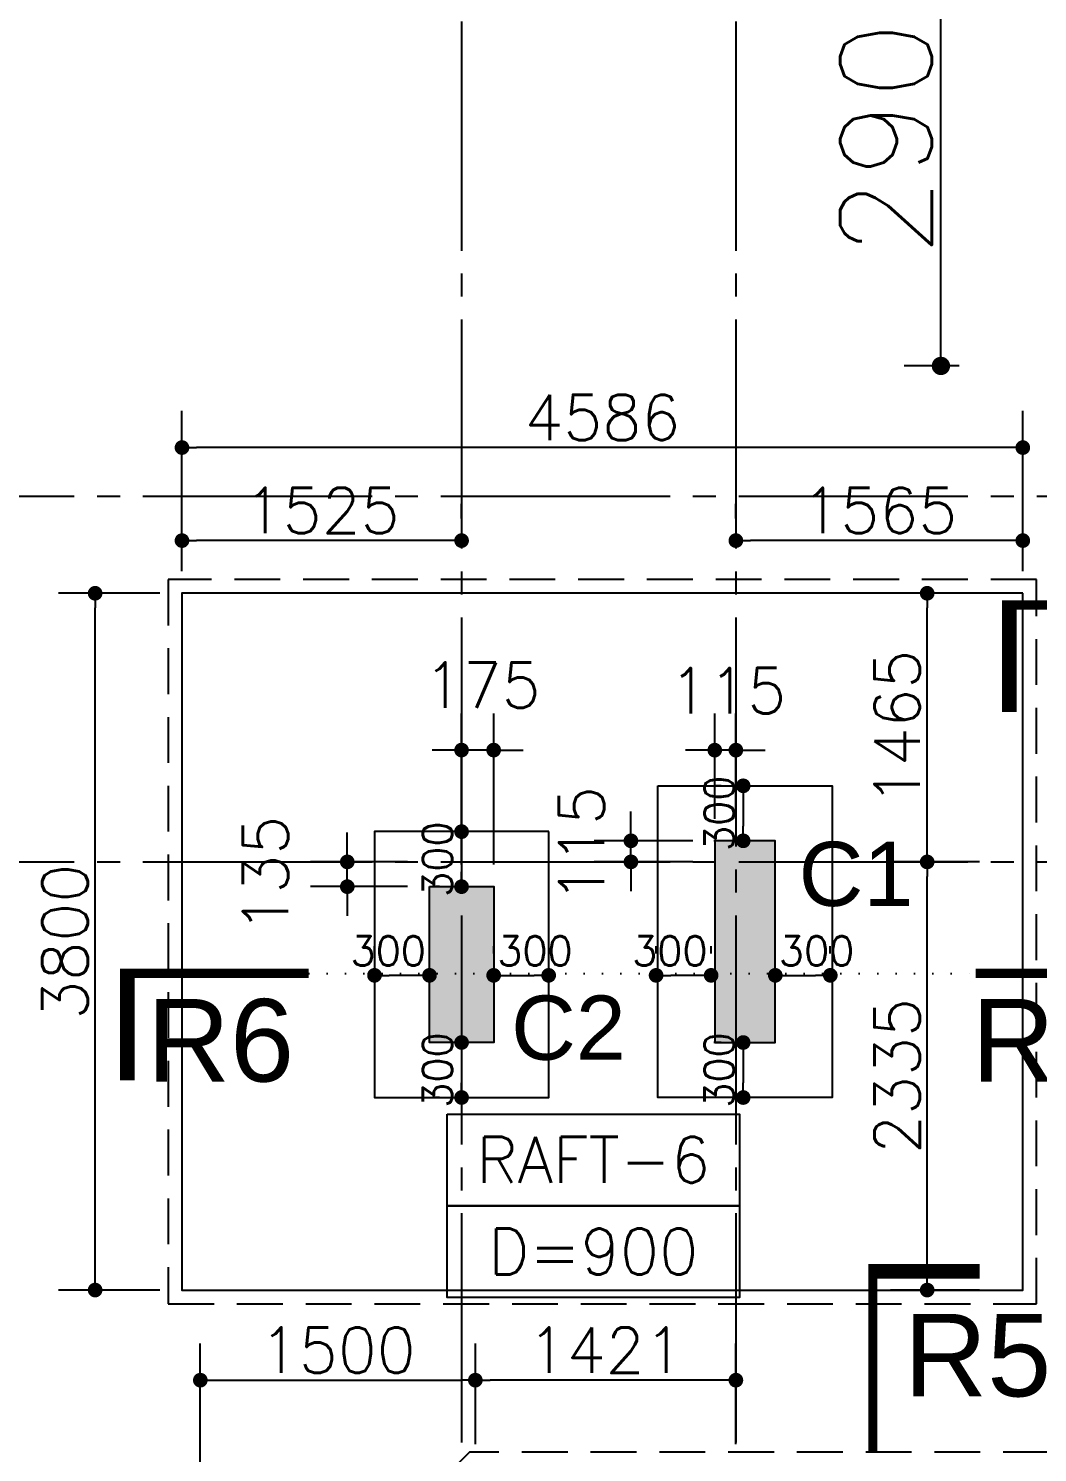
# Model space of a CAD drawing. Extents: x -200722 to 834823, y -494970 to 88783.
# Drawn here: x 318145 to 323649, y 33313 to 41080 of the extents above; entities that cross this region are included whole.
import ezdxf
from ezdxf.enums import TextEntityAlignment as Align

# ---------------------------------------------------------------- set-up
doc = ezdxf.new("R2010")
doc.units = 0
doc.header["$LTSCALE"] = 100
doc.header["$MEASUREMENT"] = 0
doc.header["$PDMODE"] = 34
for name, pattern in [('ACAD_ISO04W100', [30, 24, -3, 0, -3]), ('CL', [3.25, 2.5, -0.25, 0.25, -0.25]), ('DOT', [0.25, 0, -0.25]), ('HIDDEN', [0.375, 0.25, -0.125])]:
    doc.linetypes.add(name, pattern=pattern)
doc.layers.get('0').update_dxf_attribs({"linetype": 'CONTINUOUS'})
doc.layers.get('DEFPOINTS').update_dxf_attribs({"linetype": 'CONTINUOUS'})
for name, color, linetype in [('A-Grid', 5, 'ACAD_ISO04W100'), ('B_BOX', 11, 'CONTINUOUS'), ('BEAM', 4, 'CONTINUOUS'), ('COL. SHED. STEEL.', 6, 'CONTINUOUS'), ('COL_H', 235, 'CONTINUOUS'), ('DIM', 3, 'CONTINUOUS'), ('F_EXEC', 3, 'HIDDEN'), ('F_FTG1', 11, 'CONTINUOUS'), ('TEXT', 2, 'CONTINUOUS')]:
    doc.layers.add(name, color=color, linetype=linetype)
doc.styles.add('AR', font='arial.ttf')
doc.styles.add('ROMANS', font='romans.shx')
doc.styles.get("Standard").update_dxf_attribs({"font": 'simplex.shx'})
doc.styles.add('TIMES-N', font='arial.ttf')
doc.dimstyles.new('01 S.K', dxfattribs={"dimtxt": 230, "dimasz": 100, "dimexe": 200, "dimexo": 100, "dimgap": 50, "dimtad": 1, "dimdec": 0, "dimzin": 0, "dimdsep": 46, "dimtxsty": 'Standard', "dimblk": 'DOT', "dimcen": 0.09, "dimclrd": 4, "dimclre": 4, "dimclrt": 4, "dimadec": 0, "dimazin": 0, "dimtfac": 1, "dimtdec": 0, "dimtofl": 0, "dimtmove": 0, "dimatfit": 3, "dimfxl": 2, "dimtolj": 1, "dimtzin": 0, "dimarcsym": 1})
doc.dimstyles.new('STANDARD$0', dxfattribs={"dimtxt": 2.5, "dimasz": 2.5, "dimexe": 2, "dimexo": 0.7, "dimgap": 0.9, "dimtad": 1, "dimdec": 0, "dimdsep": 46, "dimtxsty": 'ROMANS', "dimcen": 0.09, "dimclrd": 4, "dimclre": 4, "dimclrt": 3, "dimadec": 0, "dimazin": 0, "dimtfac": 1, "dimtdec": 0, "dimtmove": 0, "dimatfit": 3, "dimfxl": 1, "dimtolj": 1, "dimtzin": 0, "dimarcsym": 0})

# ---------------------------------------------------------------- blocks, each defined once
blk = doc.blocks.new('DOT')
at = {"color": 0, "linetype": 'ByBlock'}
blk.add_line((-0.5, 0), (-1, 0), dxfattribs=at)
at = {"color": 0, "linetype": 'ByBlock', "const_width": 0.5}
blk.add_lwpolyline([(-0.25, 0, 1), (0.25, 0, 1)], format="xyb", close=True, dxfattribs=at)
blk = doc.blocks.new('*D523')
at = {"layer": 'BEAM', "color": 0, "lineweight": -2, "transparency": 16777216}
for p, q in [((318982.6, 38406.7), (318982.6, 38486.7)), ((320507.6, 38406.7), (320507.6, 38486.7)), ((320427.6, 38286.7), (319062.6, 38286.7))]:
    blk.add_line(p, q, dxfattribs=at)
at = {"layer": 'DEFPOINTS', "color": 0, "lineweight": -3, "transparency": 16777216}
for p in [(318982.6, 38286.7, 7446.6), (318982.6, 38286.7), (320507.6, 38286.7, 7446.6)]:
    blk.add_point(p, dxfattribs=at)
at = {"layer": 'BEAM', "color": 0, "lineweight": -2, "transparency": 16777216, "xscale": 80, "yscale": 80, "zscale": 80, "rotation": 180}
blk.add_blockref('DOT', (318982.6, 38286.7), dxfattribs=at)
at = {"layer": 'BEAM', "color": 0, "lineweight": -2, "transparency": 16777216, "xscale": 80, "yscale": 80, "zscale": 80}
blk.add_blockref('DOT', (320507.6, 38286.7), dxfattribs=at)
at = {"layer": 'BEAM', "color": 0, "transparency": 16777216, "insert": (319745.1, 38450.7), "char_height": 248, "attachment_point": 5}
blk.add_mtext('\\A1;1525', dxfattribs=at)
blk = doc.blocks.new('_DOT')
at = {"color": 0, "linetype": 'ByBlock'}
blk.add_line((-0.5, 0), (-1, 0), dxfattribs=at)
at = {"color": 0, "linetype": 'ByBlock', "const_width": 0.5}
blk.add_lwpolyline([(-0.25, 0, 1), (0.25, 0, 1)], format="xyb", close=True, dxfattribs=at)
blk = doc.blocks.new('*D524')
at = {"layer": 'BEAM', "color": 0, "lineweight": -2, "transparency": 16777216}
for p, q in [((319884.2, 36614.4), (319884.2, 36694.4)), ((320212.6, 36534.4), (319684.2, 36534.4)), ((319884.2, 36399.4), (319884.2, 36534.4)), ((320212.6, 36399.4), (319684.2, 36399.4)), ((319884.2, 36319.4), (319884.2, 36239.4))]:
    blk.add_line(p, q, dxfattribs=at)
at = {"layer": 'DEFPOINTS', "color": 0, "lineweight": -3, "transparency": 16777216}
for p in [(319884.2, 36534.4), (320332.6, 36534.4, 7446.6), (320332.6, 36399.4, 7446.6)]:
    blk.add_point(p, dxfattribs=at)
at = {"layer": 'BEAM', "color": 0, "lineweight": -2, "transparency": 16777216, "xscale": 80, "yscale": 80, "zscale": 80}
for p, rotation in [((319884.2, 36534.4), 270), ((319884.2, 36399.4), 90)]:
    blk.add_blockref('DOT', p, dxfattribs=dict(at, rotation=rotation))
at = {"layer": 'BEAM', "color": 0, "transparency": 16777216, "insert": (319437.6, 36466.9), "char_height": 248, "attachment_point": 5, "rotation": 90}
blk.add_mtext('\\A1;135', dxfattribs=at)
blk = doc.blocks.new('*D525')
at = {"layer": 'BEAM', "color": 0, "lineweight": -2, "transparency": 16777216}
for p, q in [((320507.6, 36519.8), (320507.6, 37344.3)), ((320682.6, 36520.3), (320682.6, 37344.3)), ((320427.6, 37144.3), (320347.6, 37144.3)), ((320682.6, 37144.3), (320507.6, 37144.3)), ((320762.6, 37144.3), (320842.6, 37144.3))]:
    blk.add_line(p, q, dxfattribs=at)
at = {"layer": 'DEFPOINTS', "color": 0, "lineweight": -3, "transparency": 16777216}
for p in [(320507.6, 37144.3), (320507.6, 36399.8, 7446.6), (320682.6, 36400.3, 7446.6)]:
    blk.add_point(p, dxfattribs=at)
at = {"layer": 'BEAM', "color": 0, "lineweight": -2, "transparency": 16777216, "xscale": 80, "yscale": 80, "zscale": 80}
blk.add_blockref('DOT', (320507.6, 37144.3), dxfattribs=at)
at = {"layer": 'BEAM', "color": 0, "lineweight": -2, "transparency": 16777216, "xscale": 80, "yscale": 80, "zscale": 80, "rotation": 180}
blk.add_blockref('DOT', (320682.6, 37144.3), dxfattribs=at)
at = {"layer": 'BEAM', "color": 0, "transparency": 16777216, "insert": (320620.7, 37498.7), "char_height": 248, "attachment_point": 5}
blk.add_mtext('\\A1;175', dxfattribs=at)
blk = doc.blocks.new('*D526')
at = {"layer": 'BEAM', "color": 0, "lineweight": -2, "transparency": 16777216}
for p, q in [((321431.4, 36729.4), (321431.4, 36809.4)), ((321768.6, 36649.4), (321231.4, 36649.4)), ((321431.4, 36534.4), (321431.4, 36649.4)), ((321768.6, 36534.4), (321231.4, 36534.4)), ((321431.4, 36454.4), (321431.4, 36374.4))]:
    blk.add_line(p, q, dxfattribs=at)
at = {"layer": 'DEFPOINTS', "color": 0, "lineweight": -3, "transparency": 16777216}
for p in [(321431.4, 36649.4), (321888.6, 36649.4, 7446.6), (321888.6, 36534.4, 7446.6)]:
    blk.add_point(p, dxfattribs=at)
at = {"layer": 'BEAM', "color": 0, "lineweight": -2, "transparency": 16777216, "xscale": 80, "yscale": 80, "zscale": 80}
for p, rotation in [((321431.4, 36649.4), 270), ((321431.4, 36534.4), 90)]:
    blk.add_blockref('DOT', p, dxfattribs=dict(at, rotation=rotation))
at = {"layer": 'BEAM', "color": 0, "transparency": 16777216, "insert": (321162.1, 36629.8), "char_height": 248, "attachment_point": 5, "rotation": 90}
blk.add_mtext('\\A1;115', dxfattribs=at)
blk = doc.blocks.new('*D527')
at = {"layer": 'BEAM', "color": 0, "lineweight": -2, "transparency": 16777216}
for p, q in [((321888.6, 36769.4), (321888.6, 37343.8)), ((322003.6, 36769.4), (322003.6, 37343.8)), ((321808.6, 37143.8), (321728.6, 37143.8)), ((322003.6, 37143.8), (321888.6, 37143.8)), ((322083.6, 37143.8), (322163.6, 37143.8))]:
    blk.add_line(p, q, dxfattribs=at)
at = {"layer": 'DEFPOINTS', "color": 0, "lineweight": -3, "transparency": 16777216}
for p in [(321888.6, 37143.8), (321888.6, 36649.4, 7446.6), (322003.6, 36649.4, 7446.6)]:
    blk.add_point(p, dxfattribs=at)
at = {"layer": 'BEAM', "color": 0, "lineweight": -2, "transparency": 16777216, "xscale": 80, "yscale": 80, "zscale": 80}
blk.add_blockref('DOT', (321888.6, 37143.8), dxfattribs=at)
at = {"layer": 'BEAM', "color": 0, "lineweight": -2, "transparency": 16777216, "xscale": 80, "yscale": 80, "zscale": 80, "rotation": 180}
blk.add_blockref('DOT', (322003.6, 37143.8), dxfattribs=at)
at = {"layer": 'BEAM', "color": 0, "transparency": 16777216, "insert": (321959.7, 37468.6), "char_height": 248, "attachment_point": 5}
blk.add_mtext('\\A1;115', dxfattribs=at)
blk = doc.blocks.new('*D823')
at = {"layer": 'BEAM', "color": 0, "lineweight": -2, "transparency": 16777216}
for p, q in [((318982.6, 38119.4), (318982.6, 38994)), ((323568.6, 38119.4), (323568.6, 38994)), ((323488.6, 38794), (319062.6, 38794))]:
    blk.add_line(p, q, dxfattribs=at)
at = {"layer": 'DEFPOINTS', "color": 0, "lineweight": -3, "transparency": 16777216}
for p in [(318982.6, 38794), (318982.6, 37999.4, 7446.6), (323568.6, 37999.4, 7446.6)]:
    blk.add_point(p, dxfattribs=at)
at = {"layer": 'BEAM', "color": 0, "lineweight": -2, "transparency": 16777216, "xscale": 80, "yscale": 80, "zscale": 80, "rotation": 180}
blk.add_blockref('DOT', (318982.6, 38794), dxfattribs=at)
at = {"layer": 'BEAM', "color": 0, "lineweight": -2, "transparency": 16777216, "xscale": 80, "yscale": 80, "zscale": 80}
blk.add_blockref('DOT', (323568.6, 38794), dxfattribs=at)
at = {"layer": 'BEAM', "color": 0, "transparency": 16777216, "insert": (321275.6, 38958), "char_height": 248, "attachment_point": 5}
blk.add_mtext('\\A1;4586', dxfattribs=at)
blk = doc.blocks.new('*D824')
at = {"layer": 'BEAM', "color": 0, "lineweight": -2, "transparency": 16777216}
for p, q in [((318862.6, 37999.4), (318308.8, 37999.4)), ((318508.8, 34279.4), (318508.8, 37919.4)), ((318862.6, 34199.4), (318308.8, 34199.4))]:
    blk.add_line(p, q, dxfattribs=at)
at = {"layer": 'DEFPOINTS', "color": 0, "lineweight": -3, "transparency": 16777216}
for p in [(318508.8, 37999.4), (318982.6, 37999.4, 7446.6), (318982.6, 34199.4, 7446.6)]:
    blk.add_point(p, dxfattribs=at)
at = {"layer": 'BEAM', "color": 0, "lineweight": -2, "transparency": 16777216, "xscale": 80, "yscale": 80, "zscale": 80}
for p, rotation in [((318508.8, 37999.4), 90), ((318508.8, 34199.4), 270)]:
    blk.add_blockref('DOT', p, dxfattribs=dict(at, rotation=rotation))
at = {"layer": 'BEAM', "color": 0, "transparency": 16777216, "insert": (318344.8, 36099.4), "char_height": 248, "attachment_point": 5, "rotation": 90}
blk.add_mtext('\\A1;3800', dxfattribs=at)
blk = doc.blocks.new('*D825')
at = {"layer": 'BEAM', "color": 0, "lineweight": -2, "transparency": 16777216}
for p, q in [((323333.1, 36534.4), (322847.1, 36534.4)), ((323047.1, 34279.4), (323047.1, 36454.4)), ((323333.1, 34199.4), (322847.1, 34199.4))]:
    blk.add_line(p, q, dxfattribs=at)
at = {"layer": 'DEFPOINTS', "color": 0, "lineweight": -3, "transparency": 16777216}
for p in [(323047.1, 36534.4), (323453.1, 36534.4, 7446.6), (323453.1, 34199.4, 7446.6)]:
    blk.add_point(p, dxfattribs=at)
at = {"layer": 'BEAM', "color": 0, "lineweight": -2, "transparency": 16777216, "xscale": 80, "yscale": 80, "zscale": 80}
for p, rotation in [((323047.1, 36534.4), 90), ((323047.1, 34199.4), 270)]:
    blk.add_blockref('DOT', p, dxfattribs=dict(at, rotation=rotation))
at = {"layer": 'BEAM', "color": 0, "transparency": 16777216, "insert": (322883.1, 35366.9), "char_height": 248, "attachment_point": 5, "rotation": 90}
blk.add_mtext('\\A1;2335', dxfattribs=at)
blk = doc.blocks.new('*D826')
at = {"layer": 'BEAM', "color": 0, "lineweight": -2, "transparency": 16777216}
for p, q in [((323333.1, 37999.4), (322847.1, 37999.4)), ((323047.1, 36614.4), (323047.1, 37919.4)), ((323333.1, 36534.4), (322847.1, 36534.4))]:
    blk.add_line(p, q, dxfattribs=at)
at = {"layer": 'DEFPOINTS', "color": 0, "lineweight": -3, "transparency": 16777216}
for p in [(323047.1, 37999.4), (323453.1, 37999.4), (323453.1, 36534.4, 7446.6)]:
    blk.add_point(p, dxfattribs=at)
at = {"layer": 'BEAM', "color": 0, "lineweight": -2, "transparency": 16777216, "xscale": 80, "yscale": 80, "zscale": 80}
for p, rotation in [((323047.1, 37999.4), 90), ((323047.1, 36534.4), 270)]:
    blk.add_blockref('DOT', p, dxfattribs=dict(at, rotation=rotation))
at = {"layer": 'BEAM', "color": 0, "transparency": 16777216, "insert": (322883.1, 37266.9), "char_height": 248, "attachment_point": 5, "rotation": 90}
blk.add_mtext('\\A1;1465', dxfattribs=at)
blk = doc.blocks.new('*D861')
at = {"layer": 'BEAM', "color": 0, "lineweight": -2, "transparency": 16777216}
for p, q in [((322003.6, 38406.7), (322003.6, 38486.7)), ((323568.6, 38406.7), (323568.6, 38486.7)), ((323488.6, 38286.7), (322083.6, 38286.7))]:
    blk.add_line(p, q, dxfattribs=at)
at = {"layer": 'DEFPOINTS', "color": 0, "lineweight": -3, "transparency": 16777216}
for p in [(322003.6, 38286.7, 7446.6), (322003.6, 38286.7), (323568.6, 38286.7, 7446.6)]:
    blk.add_point(p, dxfattribs=at)
at = {"layer": 'BEAM', "color": 0, "lineweight": -2, "transparency": 16777216, "xscale": 80, "yscale": 80, "zscale": 80, "rotation": 180}
blk.add_blockref('DOT', (322003.6, 38286.7), dxfattribs=at)
at = {"layer": 'BEAM', "color": 0, "lineweight": -2, "transparency": 16777216, "xscale": 80, "yscale": 80, "zscale": 80}
blk.add_blockref('DOT', (323568.6, 38286.7), dxfattribs=at)
at = {"layer": 'BEAM', "color": 0, "transparency": 16777216, "insert": (322786.1, 38450.7), "char_height": 248, "attachment_point": 5}
blk.add_mtext('\\A1;1565', dxfattribs=at)
blk = doc.blocks.new('*D1108')
at = {"layer": 'BEAM', "color": 0, "lineweight": -2, "transparency": 16777216}
for p, q in [((319082.6, 31859.4), (319082.6, 33907.8)), ((320582.6, 33359.4), (320582.6, 33907.8)), ((319162.6, 33707.8), (320502.6, 33707.8))]:
    blk.add_line(p, q, dxfattribs=at)
at = {"layer": 'DEFPOINTS', "color": 0, "lineweight": -3, "transparency": 16777216}
for p in [(320582.6, 33707.8), (320582.6, 33239.4, 7446.6), (319082.6, 31739.4, 7446.6)]:
    blk.add_point(p, dxfattribs=at)
at = {"layer": 'BEAM', "color": 0, "lineweight": -2, "transparency": 16777216, "xscale": 80, "yscale": 80, "zscale": 80, "rotation": 180}
blk.add_blockref('DOT', (319082.6, 33707.8), dxfattribs=at)
at = {"layer": 'BEAM', "color": 0, "lineweight": -2, "transparency": 16777216, "xscale": 80, "yscale": 80, "zscale": 80}
blk.add_blockref('DOT', (320582.6, 33707.8), dxfattribs=at)
at = {"layer": 'BEAM', "color": 0, "transparency": 16777216, "insert": (319832.6, 33871.8), "char_height": 248, "attachment_point": 5}
blk.add_mtext('\\A1;1500', dxfattribs=at)
blk = doc.blocks.new('*D1111')
at = {"layer": 'BEAM', "color": 0, "lineweight": -2, "transparency": 16777216}
for p, q in [((320582.6, 33359.4), (320582.6, 33907.8)), ((322003.6, 33359.4), (322003.6, 33907.8)), ((321923.6, 33707.8), (320662.6, 33707.8))]:
    blk.add_line(p, q, dxfattribs=at)
at = {"layer": 'DEFPOINTS', "color": 0, "lineweight": -3, "transparency": 16777216}
for p in [(320582.6, 33707.8), (320582.6, 33239.4, 7446.6), (322003.6, 33239.4, 7446.6)]:
    blk.add_point(p, dxfattribs=at)
at = {"layer": 'BEAM', "color": 0, "lineweight": -2, "transparency": 16777216, "xscale": 80, "yscale": 80, "zscale": 80, "rotation": 180}
blk.add_blockref('DOT', (320582.6, 33707.8), dxfattribs=at)
at = {"layer": 'BEAM', "color": 0, "lineweight": -2, "transparency": 16777216, "xscale": 80, "yscale": 80, "zscale": 80}
blk.add_blockref('DOT', (322003.6, 33707.8), dxfattribs=at)
at = {"layer": 'BEAM', "color": 0, "transparency": 16777216, "insert": (321293.1, 33871.8), "char_height": 248, "attachment_point": 5}
blk.add_mtext('\\A1;1421', dxfattribs=at)
blk = doc.blocks.new('*D1813')
at = {"layer": 'BEAM', "color": 0, "lineweight": -2, "transparency": 16777216}
for p, q in [((320682.6, 36035.7), (320682.6, 36075.7)), ((320982.6, 36035.7), (320982.6, 36075.7)), ((320762.6, 35915.7), (320902.6, 35915.7))]:
    blk.add_line(p, q, dxfattribs=at)
at = {"layer": 'DEFPOINTS', "color": 0, "lineweight": -3, "transparency": 16777216}
for p in [(320682.6, 35915.7, 7446.6), (320982.6, 35915.7, 7446.6), (320982.6, 35915.7)]:
    blk.add_point(p, dxfattribs=at)
at = {"layer": 'BEAM', "color": 0, "lineweight": -2, "transparency": 16777216, "xscale": 80, "yscale": 80, "zscale": 80, "rotation": 180}
blk.add_blockref('DOT', (320682.6, 35915.7), dxfattribs=at)
at = {"layer": 'BEAM', "color": 0, "lineweight": -2, "transparency": 16777216, "xscale": 80, "yscale": 80, "zscale": 80}
blk.add_blockref('DOT', (320982.6, 35915.7), dxfattribs=at)
at = {"layer": 'BEAM', "color": 0, "transparency": 16777216, "insert": (320907.8, 36048.6), "char_height": 160, "attachment_point": 5}
blk.add_mtext('\\A1;300', dxfattribs=at)
blk = doc.blocks.new('*D1814')
at = {"layer": 'BEAM', "color": 0, "lineweight": -2, "transparency": 16777216}
for p, q in [((320032.6, 36035.7), (320032.6, 36075.7)), ((320332.6, 36035.7), (320332.6, 36075.7)), ((320252.6, 35915.7), (320112.6, 35915.7))]:
    blk.add_line(p, q, dxfattribs=at)
at = {"layer": 'DEFPOINTS', "color": 0, "lineweight": -3, "transparency": 16777216}
for p in [(320032.6, 35915.7, 7446.6), (320032.6, 35915.7), (320332.6, 35915.7, 7446.6)]:
    blk.add_point(p, dxfattribs=at)
at = {"layer": 'BEAM', "color": 0, "lineweight": -2, "transparency": 16777216, "xscale": 80, "yscale": 80, "zscale": 80, "rotation": 180}
blk.add_blockref('DOT', (320032.6, 35915.7), dxfattribs=at)
at = {"layer": 'BEAM', "color": 0, "lineweight": -2, "transparency": 16777216, "xscale": 80, "yscale": 80, "zscale": 80}
blk.add_blockref('DOT', (320332.6, 35915.7), dxfattribs=at)
at = {"layer": 'BEAM', "color": 0, "transparency": 16777216, "insert": (320107.5, 36048.6), "char_height": 160, "attachment_point": 5}
blk.add_mtext('\\A1;300', dxfattribs=at)
blk = doc.blocks.new('*D1815')
at = {"layer": 'BEAM', "color": 0, "lineweight": -2, "transparency": 16777216}
for p, q in [((320387.6, 35549.4), (320347.6, 35549.4)), ((320507.6, 35469.4), (320507.6, 35329.4)), ((320387.6, 35249.4), (320347.6, 35249.4))]:
    blk.add_line(p, q, dxfattribs=at)
at = {"layer": 'DEFPOINTS', "color": 0, "lineweight": -3, "transparency": 16777216}
for p in [(320507.6, 35549.4, 7446.6), (320507.6, 35249.4, 7446.6), (320507.6, 35249.4)]:
    blk.add_point(p, dxfattribs=at)
at = {"layer": 'BEAM', "color": 0, "lineweight": -2, "transparency": 16777216, "xscale": 80, "yscale": 80, "zscale": 80}
for p, rotation in [((320507.6, 35549.4), 90), ((320507.6, 35249.4), 270)]:
    blk.add_blockref('DOT', p, dxfattribs=dict(at, rotation=rotation))
at = {"layer": 'BEAM', "color": 0, "transparency": 16777216, "insert": (320376.1, 35399.4), "char_height": 160, "attachment_point": 5, "rotation": 90}
blk.add_mtext('\\A1;300', dxfattribs=at)
blk = doc.blocks.new('*D1812')
at = {"layer": 'BEAM', "color": 0, "lineweight": -2, "transparency": 16777216}
for p, q in [((320387.6, 36699.4), (320347.6, 36699.4)), ((320507.6, 36619.4), (320507.6, 36479.4)), ((320387.6, 36399.4), (320347.6, 36399.4))]:
    blk.add_line(p, q, dxfattribs=at)
at = {"layer": 'DEFPOINTS', "color": 0, "lineweight": -3, "transparency": 16777216}
for p in [(320507.6, 36699.4, 7446.6), (320507.6, 36399.4, 7446.6), (320507.6, 36399.4)]:
    blk.add_point(p, dxfattribs=at)
at = {"layer": 'BEAM', "color": 0, "lineweight": -2, "transparency": 16777216, "xscale": 80, "yscale": 80, "zscale": 80}
for p, rotation in [((320507.6, 36699.4), 90), ((320507.6, 36399.4), 270)]:
    blk.add_blockref('DOT', p, dxfattribs=dict(at, rotation=rotation))
at = {"layer": 'BEAM', "color": 0, "transparency": 16777216, "insert": (320376.1, 36549.4), "char_height": 160, "attachment_point": 5, "rotation": 90}
blk.add_mtext('\\A1;300', dxfattribs=at)
blk = doc.blocks.new('*D1817')
at = {"layer": 'BEAM', "color": 0, "lineweight": -2, "transparency": 16777216}
for p, q in [((322218.6, 36035.7), (322218.6, 36075.7)), ((322518.6, 36035.7), (322518.6, 36075.7)), ((322298.6, 35915.7), (322438.6, 35915.7))]:
    blk.add_line(p, q, dxfattribs=at)
at = {"layer": 'DEFPOINTS', "color": 0, "lineweight": -3, "transparency": 16777216}
for p in [(322218.6, 35915.7, 7446.6), (322518.6, 35915.7, 7446.6), (322518.6, 35915.7)]:
    blk.add_point(p, dxfattribs=at)
at = {"layer": 'BEAM', "color": 0, "lineweight": -2, "transparency": 16777216, "xscale": 80, "yscale": 80, "zscale": 80, "rotation": 180}
blk.add_blockref('DOT', (322218.6, 35915.7), dxfattribs=at)
at = {"layer": 'BEAM', "color": 0, "lineweight": -2, "transparency": 16777216, "xscale": 80, "yscale": 80, "zscale": 80}
blk.add_blockref('DOT', (322518.6, 35915.7), dxfattribs=at)
at = {"layer": 'BEAM', "color": 0, "transparency": 16777216, "insert": (322443.8, 36048.6), "char_height": 160, "attachment_point": 5}
blk.add_mtext('\\A1;300', dxfattribs=at)
blk = doc.blocks.new('*D1818')
at = {"layer": 'BEAM', "color": 0, "lineweight": -2, "transparency": 16777216}
for p, q in [((321568.6, 36035.7), (321568.6, 36075.7)), ((321868.6, 36035.7), (321868.6, 36075.7)), ((321788.6, 35915.7), (321648.6, 35915.7))]:
    blk.add_line(p, q, dxfattribs=at)
at = {"layer": 'DEFPOINTS', "color": 0, "lineweight": -3, "transparency": 16777216}
for p in [(321568.6, 35915.7, 7446.6), (321568.6, 35915.7), (321868.6, 35915.7, 7446.6)]:
    blk.add_point(p, dxfattribs=at)
at = {"layer": 'BEAM', "color": 0, "lineweight": -2, "transparency": 16777216, "xscale": 80, "yscale": 80, "zscale": 80, "rotation": 180}
blk.add_blockref('DOT', (321568.6, 35915.7), dxfattribs=at)
at = {"layer": 'BEAM', "color": 0, "lineweight": -2, "transparency": 16777216, "xscale": 80, "yscale": 80, "zscale": 80}
blk.add_blockref('DOT', (321868.6, 35915.7), dxfattribs=at)
at = {"layer": 'BEAM', "color": 0, "transparency": 16777216, "insert": (321643.5, 36048.6), "char_height": 160, "attachment_point": 5}
blk.add_mtext('\\A1;300', dxfattribs=at)
blk = doc.blocks.new('*D1819')
at = {"layer": 'BEAM', "color": 0, "lineweight": -2, "transparency": 16777216}
for p, q in [((321923.6, 35549.4), (321883.6, 35549.4)), ((322043.6, 35469.4), (322043.6, 35329.4)), ((321923.6, 35249.4), (321883.6, 35249.4))]:
    blk.add_line(p, q, dxfattribs=at)
at = {"layer": 'DEFPOINTS', "color": 0, "lineweight": -3, "transparency": 16777216}
for p in [(322043.6, 35549.4, 7446.6), (322043.6, 35249.4, 7446.6), (322043.6, 35249.4)]:
    blk.add_point(p, dxfattribs=at)
at = {"layer": 'BEAM', "color": 0, "lineweight": -2, "transparency": 16777216, "xscale": 80, "yscale": 80, "zscale": 80}
for p, rotation in [((322043.6, 35549.4), 90), ((322043.6, 35249.4), 270)]:
    blk.add_blockref('DOT', p, dxfattribs=dict(at, rotation=rotation))
at = {"layer": 'BEAM', "color": 0, "transparency": 16777216, "insert": (321912.1, 35399.4), "char_height": 160, "attachment_point": 5, "rotation": 90}
blk.add_mtext('\\A1;300', dxfattribs=at)
blk = doc.blocks.new('*D1816')
at = {"layer": 'BEAM', "color": 0, "lineweight": -2, "transparency": 16777216}
for p, q in [((321923.6, 36949.4), (321883.6, 36949.4)), ((322043.6, 36869.4), (322043.6, 36729.4)), ((321923.6, 36649.4), (321883.6, 36649.4))]:
    blk.add_line(p, q, dxfattribs=at)
at = {"layer": 'DEFPOINTS', "color": 0, "lineweight": -3, "transparency": 16777216}
for p in [(322043.6, 36949.4, 7446.6), (322043.6, 36649.4, 7446.6), (322043.6, 36649.4)]:
    blk.add_point(p, dxfattribs=at)
at = {"layer": 'BEAM', "color": 0, "lineweight": -2, "transparency": 16777216, "xscale": 80, "yscale": 80, "zscale": 80}
for p, rotation in [((322043.6, 36949.4), 90), ((322043.6, 36649.4), 270)]:
    blk.add_blockref('DOT', p, dxfattribs=dict(at, rotation=rotation))
at = {"layer": 'BEAM', "color": 0, "transparency": 16777216, "insert": (321912.1, 36799.4), "char_height": 160, "attachment_point": 5, "rotation": 90}
blk.add_mtext('\\A1;300', dxfattribs=at)
blk = doc.blocks.new('*D2983')
at = {"color": 4, "lineweight": -2, "ltscale": 0.4, "transparency": 16777216}
for p, q in [((323222, 42143.6), (322922, 42143.6)), ((323122, 39339.4), (323122, 42043.6)), ((323222, 39239.4), (322922, 39239.4))]:
    blk.add_line(p, q, dxfattribs=at)
at = {"layer": 'DEFPOINTS', "color": 0, "lineweight": -3, "ltscale": 0.4, "transparency": 16777216}
for p in [(323122, 42143.6), (325295.6, 42143.6), (325295.6, 39239.4)]:
    blk.add_point(p, dxfattribs=at)
at = {"color": 4, "lineweight": -2, "ltscale": 0.4, "transparency": 16777216, "xscale": 100, "yscale": 100, "zscale": 100}
for p, rotation in [((323122, 42143.6), 90), ((323122, 39239.4), 270)]:
    blk.add_blockref('_DOT', p, dxfattribs=dict(at, rotation=rotation))
at = {"color": 4, "lineweight": -3, "ltscale": 0.4, "transparency": 16777216, "insert": (322822, 40691.5), "char_height": 500, "attachment_point": 5, "rotation": 90}
blk.add_mtext('\\A1;2904', dxfattribs=at)

msp = doc.modelspace()

# ---------------------------------------------------------------- hatches: boundary and pattern name
at = {"layer": 'COL_H', "ltscale": 0.4, "true_color": 0x000000}
for points in [[(321888.6, 36649.4), (321888.6, 35549.4), (322218.6, 35549.4), (322218.6, 36649.4)], [(320332.6, 36399.4), (320682.6, 36399.4), (320682.6, 35549.4), (320332.6, 35549.4)]]:
    msp.add_hatch(color=18, dxfattribs=at).paths.add_polyline_path(points)

# ---------------------------------------------------------------- linework, layer by layer
at = {"color": 1, "linetype": 'DOT', "ltscale": 4}
msp.add_line((319674, 35926.3, 7446.6), (323310.7, 35926.3, 7446.6), dxfattribs=at)
at = {"layer": 'A-Grid', "color": 8, "linetype": 'CL', "ltscale": 5}
for p, q in [((224519.6, 38529.4, 7446.6), (327010.7, 38529.4, 7446.6)), ((224519.6, 36534.4, 7446.6), (327010.7, 36534.4, 7446.6))]:
    msp.add_line(p, q, dxfattribs=at)
at = {"layer": 'A-Grid', "color": 8, "linetype": 'CL', "ltscale": 5, "elevation": 7446.6}
for points in [[(320507.6, 62242.9), (320507.6, 13726.9)], [(322003.6, 62242.9), (322003.6, 13726.9)]]:
    msp.add_lwpolyline(points, dxfattribs=at)
at = {"layer": 'B_BOX', "color": 18, "ltscale": 0.4, "true_color": 0x000000, "elevation": 7446.6}
for points in [[(321578.6, 36949.4), (322528.6, 36949.4), (322528.6, 35249.4), (321578.6, 35249.4)], [(320982.6, 36699.4), (320032.6, 36699.4), (320032.6, 35249.4), (320982.6, 35249.4)]]:
    msp.add_lwpolyline(points, close=True, dxfattribs=at)
at = {"layer": 'COL. SHED. STEEL.', "color": 18, "ltscale": 500, "true_color": 0x000000, "elevation": 7446.6}
for points in [[(321888.6, 36649.4), (321888.6, 35549.4), (322218.6, 35549.4), (322218.6, 36649.4), (321888.6, 36649.4)], [(320332.6, 36399.4), (320682.6, 36399.4), (320682.6, 35549.4), (320332.6, 35549.4), (320332.6, 36399.4)]]:
    msp.add_lwpolyline(points, dxfattribs=at)
at = {"layer": 'DIM', "color": 1, "elevation": 7446.6}
for points in [[(323495.1, 37352.5, 80, 80, 0), (323495.1, 37935.6, 50, 50, 0), (324484.3, 37935.6, 50, 50, 0)], [(318684.8, 35343.2, 80, 80, 0), (318684.8, 35926.3, 50, 50, 0), (319674, 35926.3, 50, 50, 0)], [(324299.9, 35343.2, 80, 80, 0), (324299.9, 35926.3, 50, 50, 0), (323310.7, 35926.3, 50, 50, 0)]]:
    msp.add_lwpolyline(points, format="xyseb", dxfattribs=at)
at = {"layer": 'DIM', "color": 1}
msp.add_lwpolyline([(323334, 34301.3, 80, 80, 0), (322750.9, 34301.3, 50, 50, 0), (322750.9, 33312.2, 50, 50, 0)], format="xyseb", dxfattribs=at)
at = {"layer": 'F_EXEC', "color": 18, "ltscale": 10, "true_color": 0x000000, "elevation": 7446.6}
msp.add_lwpolyline([(323643.6, 38074.4), (318907.6, 38074.4), (318907.6, 34124.4), (323643.6, 34124.4)], close=True, dxfattribs=at)
msp.add_lwpolyline([(324836.6, 33314.4), (320551.6, 33314.4), (319007.6, 31770.4), (319007.6, 25944.4)], dxfattribs=at)
at = {"layer": 'F_FTG1', "color": 18, "ltscale": 0.4, "true_color": 0x000000, "elevation": 7446.6}
msp.add_lwpolyline([(323568.6, 37999.4), (318982.6, 37999.4), (318982.6, 34199.4), (323568.6, 34199.4)], close=True, dxfattribs=at)
at = {"layer": 'TEXT', "color": 18, "true_color": 0x000000}
for points in [[(320429.2, 35159.3), (322023.1, 35159.3), (322023.1, 34659.4), (320429.2, 34659.4)], [(320429.2, 34659.4), (322023.1, 34659.4), (322023.1, 34159.6), (320429.2, 34159.6)]]:
    msp.add_lwpolyline(points, close=True, dxfattribs=at)

# ---------------------------------------------------------------- texts
at = {"layer": 'TEXT', "color": 18, "true_color": 0x000000, "style": 'AR'}
for s, p in [('C1', (322346, 36294.1, 11445.3)), ('C2', (320777.9, 35455.4))]:
    msp.add_text(s, height=350, dxfattribs=at).set_placement(p)
at = {"layer": 'TEXT', "color": 18, "true_color": 0x000000, "style": 'TIMES-N'}
for s, p in [('R6', (318790.5, 35561.6, 7446.6)), ('R6', (323289.4, 35561.6, 7446.6)), ('R5', (322920.4, 33844.5))]:
    msp.add_text(s, height=450, dxfattribs=at).set_placement(p, align=Align.MIDDLE_LEFT)
at = {"layer": 'TEXT', "color": 18, "true_color": 0x000000}
for s, p in [('RAFT-6', (321226.1, 34909.4)), ('D=900', (321226.1, 34409.5))]:
    msp.add_text(s, height=250, dxfattribs=at).set_placement(p, align=Align.MIDDLE)

# ---------------------------------------------------------------- dimensions: what is measured, and where the dimension line sits
at = {"color": 5, "lineweight": -3, "ltscale": 0.4}
dim = msp.add_linear_dim(base=(323122, 42143.6), p1=(325295.6, 39239.4, 7446.6), p2=(325295.6, 42143.6, 7446.6), angle=90, dimstyle='01 S.K', override={"dimtxt": 500, "dimfxl": 100, "dimfxlon": 1}, dxfattribs=at)
dim.commit()
dim.dimension.update_dxf_attribs({"geometry": '*D2983', "text_midpoint": (322822, 40691.5)})
at = {"layer": 'BEAM', "color": 18, "true_color": 0x000000}
for base, p1, p2, picture, middle in [((318982.6, 38794), (323568.6, 37999.4, 7446.6), (318982.6, 37999.4, 7446.6), '*D823', (321275.6, 38958)), ((318982.6, 38286.7, -7446.6), (320507.6, 38286.7), (318982.6, 38286.7), '*D523', (319745.1, 38450.7, -7446.6)), ((322003.6, 38286.7), (323568.6, 38286.7, 7446.6), (322003.6, 38286.7, 7446.6), '*D861', (322786.1, 38450.7))]:
    dim = msp.add_linear_dim(base=base, p1=p1, p2=p2, dimstyle='STANDARD$0', override={"dimscale": 8, "dimtxt": 31, "dimasz": 10, "dimexe": 25, "dimexo": 15, "dimgap": 5, "dimzin": 3, "dimtxsty": 'Standard', "dimblk": 'DOT', "dimcen": 3, "dimdle": 1, "dimclrd": 0, "dimclre": 0, "dimclrt": 0, "dimtmove": 2, "dimldrblk": 'DOT', "dimtzin": 3}, dxfattribs=at)
    dim.commit()
    dim.dimension.update_dxf_attribs({"geometry": picture, "text_midpoint": middle})
for base, p1, p2, angle, picture, middle in [((318508.8, 37999.4), (318982.6, 34199.4, 7446.6), (318982.6, 37999.4, 7446.6), 90, '*D824', (318344.8, 36099.4)), ((323047.1, 37999.4), (323453.1, 36534.4, 7446.6), (323453.1, 37999.4), 90, '*D826', (322883.1, 37266.9)), ((323047.1, 36534.4), (323453.1, 34199.4, 7446.6), (323453.1, 36534.4, 7446.6), 90, '*D825', (322883.1, 35366.9)), ((320582.6, 33707.8), (319082.6, 31739.4, 7446.6), (320582.6, 33239.4, 7446.6), 180, '*D1108', (319832.6, 33871.8)), ((320582.6, 33707.8), (322003.6, 33239.4, 7446.6), (320582.6, 33239.4, 7446.6), 0, '*D1111', (321293.1, 33871.8))]:
    dim = msp.add_linear_dim(base=base, p1=p1, p2=p2, angle=angle, dimstyle='STANDARD$0', override={"dimscale": 8, "dimtxt": 31, "dimasz": 10, "dimexe": 25, "dimexo": 15, "dimgap": 5, "dimzin": 3, "dimtxsty": 'Standard', "dimblk": 'DOT', "dimcen": 3, "dimdle": 1, "dimclrd": 0, "dimclre": 0, "dimclrt": 0, "dimtmove": 2, "dimldrblk": 'DOT', "dimtzin": 3}, dxfattribs=at)
    dim.commit()
    dim.dimension.update_dxf_attribs({"geometry": picture, "text_midpoint": middle})
for base, p1, p2, angle, override, picture, middle in [((320507.6, 37144.3), (320682.6, 36400.3, 7446.6), (320507.6, 36399.8, 7446.6), 180, {"dimscale": 8, "dimtxt": 31, "dimasz": 10, "dimexe": 25, "dimexo": 15, "dimgap": 5, "dimzin": 3, "dimtxsty": 'Standard', "dimblk": 'DOT', "dimcen": 3, "dimdle": 1, "dimclrd": 0, "dimclre": 0, "dimclrt": 0, "dimtmove": 2, "dimldrblk": 'DOT', "dimtzin": 3}, '*D525', (320620.7, 37498.7)), ((321888.6, 37143.8), (322003.6, 36649.4, 7446.6), (321888.6, 36649.4, 7446.6), 180, {"dimscale": 8, "dimtxt": 31, "dimasz": 10, "dimexe": 25, "dimexo": 15, "dimgap": 5, "dimzin": 3, "dimtxsty": 'Standard', "dimblk": 'DOT', "dimcen": 3, "dimdle": 1, "dimclrd": 0, "dimclre": 0, "dimclrt": 0, "dimtmove": 2, "dimldrblk": 'DOT', "dimtzin": 3}, '*D527', (321959.7, 37468.6)), ((322043.6, 36649.4), (322043.6, 36949.4, 7446.6), (322043.6, 36649.4, 7446.6), 90, {"dimscale": 8, "dimtxt": 20, "dimasz": 10, "dimexe": 20, "dimexo": 15, "dimgap": 5, "dimzin": 3, "dimtxsty": 'Standard', "dimblk": 'DOT', "dimcen": 3, "dimdle": 1, "dimclrd": 0, "dimclre": 0, "dimclrt": 0, "dimtmove": 2, "dimldrblk": 'DOT', "dimtzin": 3}, '*D1816', (321912.1, 36799.4)), ((321431.4, 36649.4), (321888.6, 36534.4, 7446.6), (321888.6, 36649.4, 7446.6), 90, {"dimscale": 8, "dimtxt": 31, "dimasz": 10, "dimexe": 25, "dimexo": 15, "dimgap": 5, "dimzin": 3, "dimtxsty": 'Standard', "dimblk": 'DOT', "dimcen": 3, "dimdle": 1, "dimclrd": 0, "dimclre": 0, "dimclrt": 0, "dimtmove": 2, "dimldrblk": 'DOT', "dimtzin": 3}, '*D526', (321162.1, 36629.8)), ((319884.2, 36534.4), (320332.6, 36399.4, 7446.6), (320332.6, 36534.4, 7446.6), 90, {"dimscale": 8, "dimtxt": 31, "dimasz": 10, "dimexe": 25, "dimexo": 15, "dimgap": 5, "dimzin": 3, "dimtxsty": 'Standard', "dimblk": 'DOT', "dimcen": 3, "dimdle": 1, "dimclrd": 0, "dimclre": 0, "dimclrt": 0, "dimtmove": 2, "dimldrblk": 'DOT', "dimtzin": 3}, '*D524', (319437.6, 36466.9)), ((320507.6, 36399.4), (320507.6, 36699.4, 7446.6), (320507.6, 36399.4, 7446.6), 90, {"dimscale": 8, "dimtxt": 20, "dimasz": 10, "dimexe": 20, "dimexo": 15, "dimgap": 5, "dimzin": 3, "dimtxsty": 'Standard', "dimblk": 'DOT', "dimcen": 3, "dimdle": 1, "dimclrd": 0, "dimclre": 0, "dimclrt": 0, "dimtmove": 2, "dimldrblk": 'DOT', "dimtzin": 3}, '*D1812', (320376.1, 36549.4)), ((320032.6, 35915.7), (320332.6, 35915.7, 7446.6), (320032.6, 35915.7, 7446.6), 180, {"dimscale": 8, "dimtxt": 20, "dimasz": 10, "dimexe": 20, "dimexo": 15, "dimgap": 5, "dimzin": 3, "dimtxsty": 'Standard', "dimblk": 'DOT', "dimcen": 3, "dimdle": 1, "dimclrd": 0, "dimclre": 0, "dimclrt": 0, "dimtmove": 2, "dimldrblk": 'DOT', "dimtzin": 3}, '*D1814', (320107.5, 36048.6)), ((321568.6, 35915.7), (321868.6, 35915.7, 7446.6), (321568.6, 35915.7, 7446.6), 180, {"dimscale": 8, "dimtxt": 20, "dimasz": 10, "dimexe": 20, "dimexo": 15, "dimgap": 5, "dimzin": 3, "dimtxsty": 'Standard', "dimblk": 'DOT', "dimcen": 3, "dimdle": 1, "dimclrd": 0, "dimclre": 0, "dimclrt": 0, "dimtmove": 2, "dimldrblk": 'DOT', "dimtzin": 3}, '*D1818', (321643.5, 36048.6)), ((320507.6, 35249.4), (320507.6, 35549.4, 7446.6), (320507.6, 35249.4, 7446.6), 90, {"dimscale": 8, "dimtxt": 20, "dimasz": 10, "dimexe": 20, "dimexo": 15, "dimgap": 5, "dimzin": 3, "dimtxsty": 'Standard', "dimblk": 'DOT', "dimcen": 3, "dimdle": 1, "dimclrd": 0, "dimclre": 0, "dimclrt": 0, "dimtmove": 2, "dimldrblk": 'DOT', "dimtzin": 3}, '*D1815', (320376.1, 35399.4)), ((322043.6, 35249.4), (322043.6, 35549.4, 7446.6), (322043.6, 35249.4, 7446.6), 90, {"dimscale": 8, "dimtxt": 20, "dimasz": 10, "dimexe": 20, "dimexo": 15, "dimgap": 5, "dimzin": 3, "dimtxsty": 'Standard', "dimblk": 'DOT', "dimcen": 3, "dimdle": 1, "dimclrd": 0, "dimclre": 0, "dimclrt": 0, "dimtmove": 2, "dimldrblk": 'DOT', "dimtzin": 3}, '*D1819', (321912.1, 35399.4))]:
    dim = msp.add_linear_dim(base=base, p1=p1, p2=p2, angle=angle, dimstyle='STANDARD$0', override=override, dxfattribs=at)
    dim.commit()
    dim.dimension.update_dxf_attribs({"geometry": picture, "text_midpoint": middle, "dimtype": 160})
for base, p1, p2, picture, middle in [((320982.6, 35915.7), (320682.6, 35915.7, 7446.6), (320982.6, 35915.7, 7446.6), '*D1813', (320907.8, 36048.6)), ((322518.6, 35915.7), (322218.6, 35915.7, 7446.6), (322518.6, 35915.7, 7446.6), '*D1817', (322443.8, 36048.6))]:
    dim = msp.add_linear_dim(base=base, p1=p1, p2=p2, dimstyle='STANDARD$0', override={"dimscale": 8, "dimtxt": 20, "dimasz": 10, "dimexe": 20, "dimexo": 15, "dimgap": 5, "dimzin": 3, "dimtxsty": 'Standard', "dimblk": 'DOT', "dimcen": 3, "dimdle": 1, "dimclrd": 0, "dimclre": 0, "dimclrt": 0, "dimtmove": 2, "dimldrblk": 'DOT', "dimtzin": 3}, dxfattribs=at)
    dim.commit()
    dim.dimension.update_dxf_attribs({"geometry": picture, "text_midpoint": middle, "dimtype": 160})

doc.saveas('drawing.dxf')
